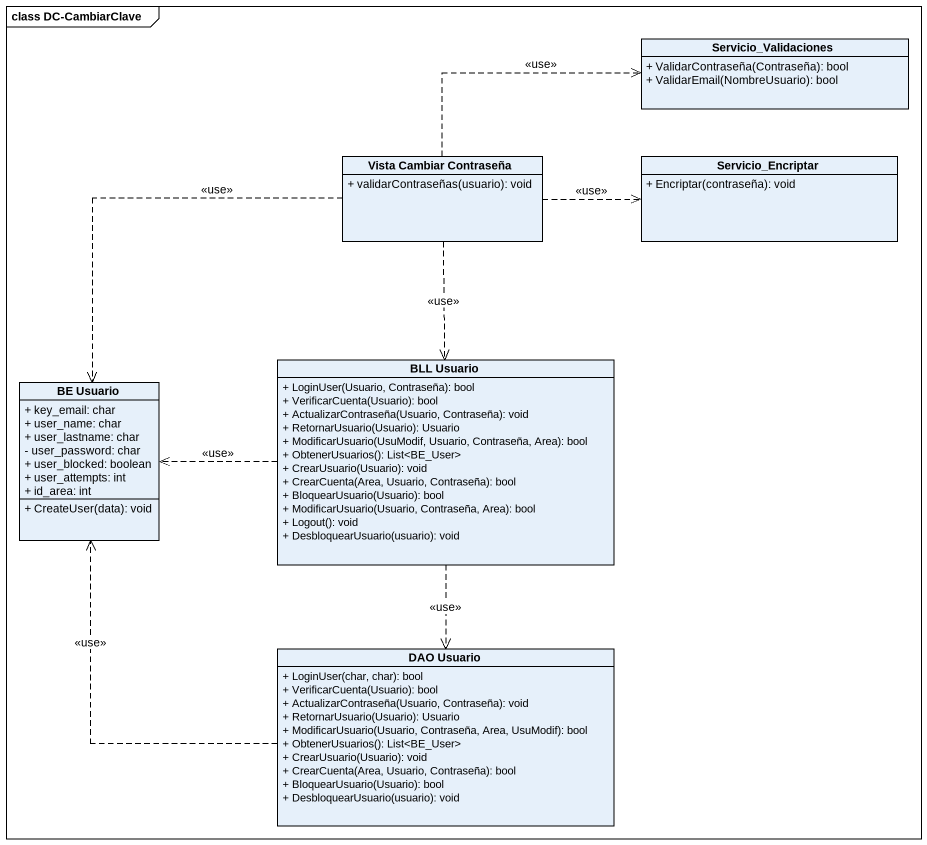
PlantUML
@startuml
mainframe class DC-CambiarClave
hide circle
hide empty members
skinparam classAttributeIconSize 0
class Servicio_Validaciones {
  + ValidarContraseña(Contraseña): bool
  + ValidarEmail(NombreUsuario): bool
}
class "Vista Cambiar Contraseña" as Vista_Cambiar_Contraseña {
  + validarContraseñas(usuario): void
}
class Servicio_Encriptar {
  + Encriptar(contraseña): void
}
class "BE Usuario" as BE_Usuario {
  + key_email: char
  + user_name: char
  + user_lastname: char
  - user_password: char
  + user_blocked: boolean
  + user_attempts: int
  + id_area: int
  + CreateUser(data): void
}
class "BLL Usuario" as BLL_Usuario {
  + LoginUser(Usuario, Contraseña): bool
  + VerificarCuenta(Usuario): bool
  + ActualizarContraseña(Usuario, Contraseña): void
  + RetornarUsuario(Usuario): Usuario
  + ModificarUsuario(UsuModif, Usuario, Contraseña, Area): bool
  + ObtenerUsuarios(): List<BE_User>
  + CrearUsuario(Usuario): void
  + CrearCuenta(Area, Usuario, Contraseña): bool
  + BloquearUsuario(Usuario): bool
  + ModificarUsuario(Usuario, Contraseña, Area): bool
  + Logout(): void
  + DesbloquearUsuario(usuario): void
}
class "DAO Usuario" as DAO_Usuario {
  + LoginUser(char, char): bool
  + VerificarCuenta(Usuario): bool
  + ActualizarContraseña(Usuario, Contraseña): void
  + RetornarUsuario(Usuario): Usuario
  + ModificarUsuario(Usuario, Contraseña, Area, UsuModif): bool
  + ObtenerUsuarios(): List<BE_User>
  + CrearUsuario(Usuario): void
  + CrearCuenta(Area, Usuario, Contraseña): bool
  + BloquearUsuario(Usuario): bool
  + DesbloquearUsuario(usuario): void
}
Vista_Cambiar_Contraseña .right.> Servicio_Validaciones : <<use>>
Vista_Cambiar_Contraseña .right.> Servicio_Encriptar : <<use>>
Vista_Cambiar_Contraseña ..> BE_Usuario : <<use>>
Vista_Cambiar_Contraseña ..> BLL_Usuario : <<use>>
BLL_Usuario .left.> BE_Usuario : <<use>>
BLL_Usuario ..> DAO_Usuario : <<use>>
DAO_Usuario .up.> BE_Usuario : <<use>>
@enduml
